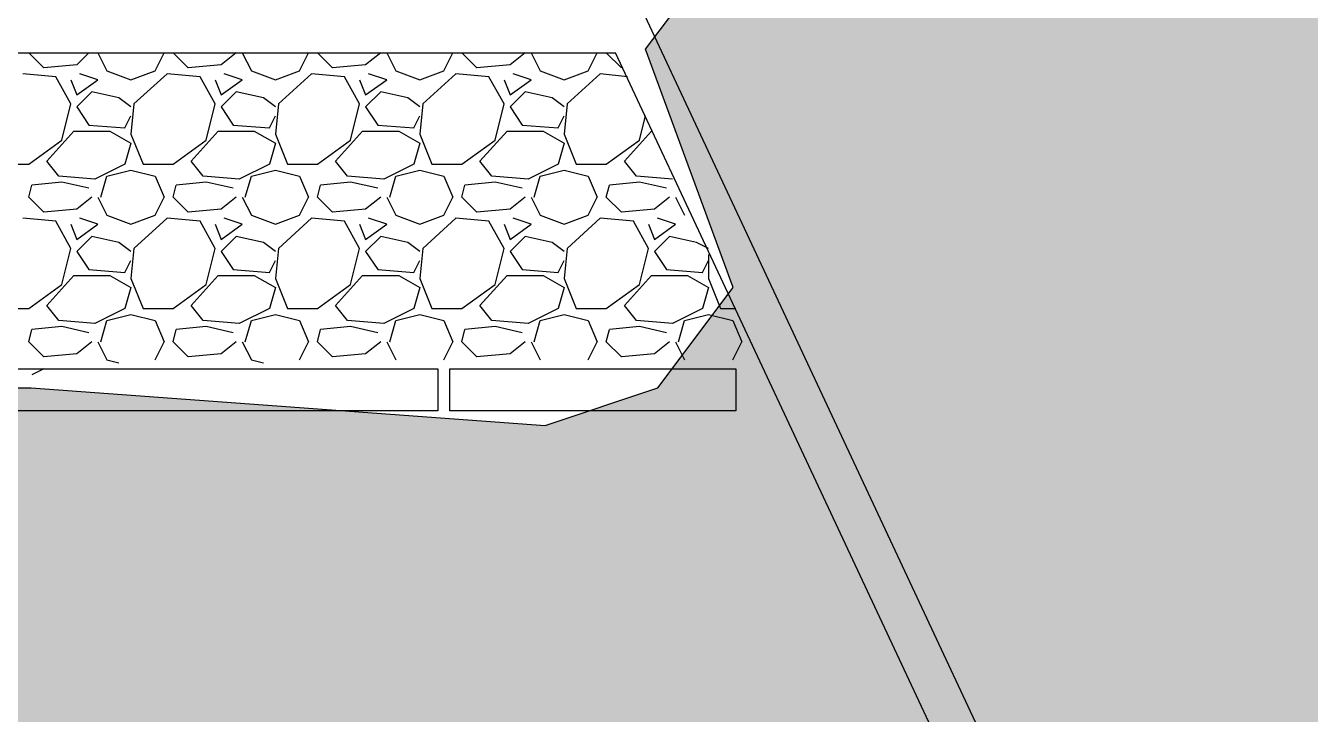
# Model space of a CAD drawing. Header units: metres. Extents: x 1 to 213, y 1 to 147.
# Drawn here: x 80.282 to 84.801, y 133.172 to 135.593 of the extents above; entities that cross this region are included whole.
import ezdxf

# ---------------------------------------------------------------- set-up
doc = ezdxf.new("R2010")
doc.units = ezdxf.units.M
doc.layers.add('00-BASE-ARQUITECTURA', color=8, linetype='Continuous')
doc.layers.add('00-BASE-MAICILLO-EXISTENTE', color=33, linetype='Continuous')

msp = doc.modelspace()

# ---------------------------------------------------------------- hatches: boundary and pattern name
at = {"layer": '00-BASE-MAICILLO-EXISTENTE'}
h = msp.add_hatch(dxfattribs=at)
h.set_pattern_fill('AR-SAND', scale=0.02)
h.paths.add_polyline_path([(52.2111, 142.4781), (53.0489, 142.3458), (60.1927, 142.434), (60.5896, 142.3017), (66.7191, 142.3899), (76.1559, 142.2576), (76.2, 140.2732), (75.9354, 139.8763), (74.2156, 138.8621), (73.4659, 139.6999), (73.1573, 139.7881), (72.6281, 139.6999), (71.217, 138.8621), (70.776, 139.5235), (70.2468, 139.8322), (69.7177, 139.6999), (68.3507, 138.8621), (67.9097, 139.5235), (67.3805, 139.8322), (66.7632, 139.6558), (65.4843, 138.8621), (65.2639, 138.9503), (64.6906, 139.7881), (64.1614, 139.7881), (63.7646, 139.5676), (62.618, 138.8621), (62.2652, 138.4211), (62.3093, 134.8933), (62.7062, 134.3201), (80.301, 134.3201), (82.109, 134.1878), (82.5059, 134.3201), (82.7704, 134.6728), (82.4618, 135.5107), (82.5941, 135.6871), (85.1517, 135.643), (86.0336, 133.4381), (86.5187, 132.7326), (87.577, 130.1749), (98.469, 106.627), (96.7052, 105.7892), (96.3083, 105.7451), (95.9555, 105.4364), (93.3097, 104.2017), (92.9128, 104.5545), (92.7805, 105.0395), (91.9427, 106.2743), (90.7079, 107.6413), (89.0322, 108.9201), (87.4888, 109.6697), (87.7093, 109.7138), (87.9739, 110.0666), (87.9739, 110.4194), (87.6211, 110.8163), (87.092, 110.8163), (86.8274, 110.5958), (86.7392, 110.1548), (86.9597, 109.7579), (86.651, 109.9343), (84.5784, 110.2871), (71.7461, 110.1989), (69.8941, 110.3753), (67.2923, 110.1548), (64.8229, 109.4052), (63.2795, 108.5232), (60.81, 106.0538), (59.7076, 103.9812), (59.2225, 102.526), (59.0021, 101.0267), (59.0021, 98.6895), (58.8698, 98.5131), (52.1229, 98.425), (51.9906, 98.7777), (51.9906, 112.6242), (52.1229, 122.3697), (52.0788, 142.2135), (52.2111, 142.4781)])

# ---------------------------------------------------------------- linework, layer by layer
at = {"layer": '00-BASE-ARQUITECTURA'}
for points in [[(76.1753, 139.8269), (78.6729, 135.4983), (82.3559, 135.4983)], [(102.9088, 91.9585), (82.4512, 135.6465)], [(80.3451, 135.4454), (80.2922, 135.4983)], [(80.5039, 135.4983), (80.4615, 135.456)], [(80.5356, 135.4983), (80.5674, 135.4348)], [(80.7367, 135.4348), (80.7684, 135.4983)], [(80.8531, 135.4454), (80.8002, 135.4983)], [(81.0224, 135.4983), (80.9695, 135.456)], [(81.0436, 135.4983), (81.0754, 135.4348)], [(81.2447, 135.4348), (81.2764, 135.4983)], [(81.3611, 135.4454), (81.3082, 135.4983)], [(81.5304, 135.4983), (81.4775, 135.456)], [(81.5516, 135.4983), (81.5834, 135.4348)], [(81.7527, 135.4348), (81.7844, 135.4983)], [(81.8691, 135.4454), (81.8162, 135.4983)], [(82.0384, 135.4983), (81.9855, 135.456)], [(82.0596, 135.4983), (82.0914, 135.4348)], [(82.2607, 135.4348), (82.2924, 135.4983)], [(82.3771, 135.4454), (82.3242, 135.4983)], [(110.8568, 74.623), (103.4697, 90.4028), (103.4803, 90.4028), (82.3559, 135.4983)], [(80.4615, 135.456), (80.3451, 135.4454)], [(80.9695, 135.456), (80.8531, 135.4454)], [(81.4775, 135.456), (81.3611, 135.4454)], [(81.9855, 135.456), (81.8691, 135.4454)], [(80.3874, 135.4137), (80.271, 135.4243)], [(80.4404, 135.3184), (80.3874, 135.4137)], [(80.4404, 135.4031), (80.4615, 135.3502)], [(80.4615, 135.3502), (80.5356, 135.4031)], [(80.5356, 135.4031), (80.4721, 135.4243)], [(80.5674, 135.4348), (80.652, 135.4031)], [(80.652, 135.4031), (80.7367, 135.4348)], [(80.779, 135.4243), (80.6626, 135.3184)], [(80.8954, 135.4137), (80.779, 135.4243)], [(80.9484, 135.3184), (80.8954, 135.4137)], [(80.9484, 135.4031), (80.9695, 135.3502)], [(80.9695, 135.3502), (81.0436, 135.4031)], [(81.0436, 135.4031), (80.9801, 135.4243)], [(81.0754, 135.4348), (81.16, 135.4031)], [(81.16, 135.4031), (81.2447, 135.4348)], [(81.287, 135.4243), (81.1706, 135.3184)], [(81.4034, 135.4137), (81.287, 135.4243)], [(81.4563, 135.3184), (81.4034, 135.4137)], [(81.4563, 135.4031), (81.4775, 135.3502)], [(81.4775, 135.3502), (81.5516, 135.4031)], [(81.5516, 135.4031), (81.4881, 135.4243)], [(81.5834, 135.4348), (81.668, 135.4031)], [(81.668, 135.4031), (81.7527, 135.4348)], [(81.795, 135.4243), (81.6786, 135.3184)], [(81.9114, 135.4137), (81.795, 135.4243)], [(81.9643, 135.3184), (81.9114, 135.4137)], [(81.9643, 135.4031), (81.9855, 135.3502)], [(81.9855, 135.3502), (82.0596, 135.4031)], [(82.0596, 135.4031), (81.9961, 135.4243)], [(82.0914, 135.4348), (82.176, 135.4031)], [(82.176, 135.4031), (82.2607, 135.4348)], [(82.303, 135.4243), (82.1866, 135.3184)], [(82.3983, 135.4137), (82.303, 135.4243)], [(80.5144, 135.3608), (80.4615, 135.3078)], [(80.6097, 135.3396), (80.5144, 135.3608)], [(81.0224, 135.3608), (80.9695, 135.3078)], [(81.1177, 135.3396), (81.0224, 135.3608)], [(81.5304, 135.3608), (81.4775, 135.3078)], [(81.6257, 135.3396), (81.5304, 135.3608)], [(82.0384, 135.3608), (81.9855, 135.3078)], [(82.1337, 135.3396), (82.0384, 135.3608)], [(80.4086, 135.1914), (80.4404, 135.3184)], [(80.4615, 135.3078), (80.5039, 135.2443)], [(80.652, 135.3078), (80.6097, 135.3396)], [(80.6626, 135.3184), (80.652, 135.2126)], [(80.9166, 135.1914), (80.9484, 135.3184)], [(80.9695, 135.3078), (81.0119, 135.2443)], [(81.16, 135.3078), (81.1177, 135.3396)], [(81.1706, 135.3184), (81.16, 135.2126)], [(81.4246, 135.1914), (81.4563, 135.3184)], [(81.4775, 135.3078), (81.5199, 135.2443)], [(81.668, 135.3078), (81.6257, 135.3396)], [(81.6786, 135.3184), (81.668, 135.2126)], [(81.9326, 135.1914), (81.9643, 135.3184)], [(81.9855, 135.3078), (82.0279, 135.2443)], [(82.176, 135.3078), (82.1337, 135.3396)], [(82.1866, 135.3184), (82.176, 135.2126)], [(80.6308, 135.2338), (80.652, 135.2761)], [(81.1388, 135.2338), (81.16, 135.2761)], [(81.6468, 135.2338), (81.668, 135.2761)], [(82.1548, 135.2338), (82.176, 135.2761)], [(82.4406, 135.1914), (82.4618, 135.2761)], [(80.3557, 135.1173), (80.4509, 135.2232)], [(80.4509, 135.2232), (80.5779, 135.2232)], [(80.5039, 135.2443), (80.6308, 135.2338)], [(80.5779, 135.2232), (80.652, 135.1808)], [(80.652, 135.2126), (80.6944, 135.1068)], [(80.8637, 135.1173), (80.9589, 135.2232)], [(80.9589, 135.2232), (81.0859, 135.2232)], [(81.0119, 135.2443), (81.1388, 135.2338)], [(81.0859, 135.2232), (81.16, 135.1808)], [(81.16, 135.2126), (81.2024, 135.1068)], [(81.3717, 135.1173), (81.4669, 135.2232)], [(81.4669, 135.2232), (81.5939, 135.2232)], [(81.5199, 135.2443), (81.6468, 135.2338)], [(81.5939, 135.2232), (81.668, 135.1808)], [(81.668, 135.2126), (81.7103, 135.1068)], [(81.8797, 135.1173), (81.9749, 135.2232)], [(81.9749, 135.2232), (82.1019, 135.2232)], [(82.0279, 135.2443), (82.1548, 135.2338)], [(82.1019, 135.2232), (82.176, 135.1808)], [(82.176, 135.2126), (82.2183, 135.1068)], [(82.3877, 135.1173), (82.4829, 135.2232)], [(80.2922, 135.1068), (80.4086, 135.1914)], [(80.652, 135.1808), (80.6308, 135.1068)], [(80.8002, 135.1068), (80.9166, 135.1914)], [(81.16, 135.1808), (81.1388, 135.1068)], [(81.3082, 135.1068), (81.4246, 135.1914)], [(81.668, 135.1808), (81.6468, 135.1068)], [(81.8162, 135.1068), (81.9326, 135.1914)], [(82.176, 135.1808), (82.1548, 135.1068)], [(82.3242, 135.1068), (82.4406, 135.1914)], [(80.1864, 135.1068), (80.2922, 135.1068)], [(80.398, 135.0644), (80.3557, 135.1173)], [(80.6308, 135.1068), (80.525, 135.0538)], [(80.5674, 135.0644), (80.652, 135.0856)], [(80.652, 135.0856), (80.7367, 135.0644)], [(80.6944, 135.1068), (80.8002, 135.1068)], [(80.906, 135.0644), (80.8637, 135.1173)], [(81.1388, 135.1068), (81.033, 135.0538)], [(81.0754, 135.0644), (81.16, 135.0856)], [(81.16, 135.0856), (81.2447, 135.0644)], [(81.2024, 135.1068), (81.3082, 135.1068)], [(81.414, 135.0644), (81.3717, 135.1173)], [(81.6468, 135.1068), (81.541, 135.0538)], [(81.5834, 135.0644), (81.668, 135.0856)], [(81.668, 135.0856), (81.7527, 135.0644)], [(81.7103, 135.1068), (81.8162, 135.1068)], [(81.922, 135.0644), (81.8797, 135.1173)], [(82.1548, 135.1068), (82.049, 135.0538)], [(82.0914, 135.0644), (82.176, 135.0856)], [(82.176, 135.0856), (82.2607, 135.0644)], [(82.2183, 135.1068), (82.3242, 135.1068)], [(82.43, 135.0644), (82.3877, 135.1173)], [(80.2922, 134.9903), (80.3028, 135.0327)], [(80.4086, 135.0433), (80.3028, 135.0327)], [(80.525, 135.0538), (80.398, 135.0644)], [(80.5039, 135.0221), (80.4086, 135.0433)], [(80.5462, 134.9903), (80.5674, 135.0644)], [(80.7367, 135.0644), (80.7684, 134.9903)], [(80.8002, 134.9903), (80.8108, 135.0327)], [(80.9166, 135.0433), (80.8108, 135.0327)], [(81.033, 135.0538), (80.906, 135.0644)], [(81.0119, 135.0221), (80.9166, 135.0433)], [(81.0542, 134.9903), (81.0754, 135.0644)], [(81.2447, 135.0644), (81.2764, 134.9903)], [(81.3082, 134.9903), (81.3188, 135.0327)], [(81.4246, 135.0433), (81.3188, 135.0327)], [(81.541, 135.0538), (81.414, 135.0644)], [(81.5199, 135.0221), (81.4246, 135.0433)], [(81.5622, 134.9903), (81.5834, 135.0644)], [(81.7527, 135.0644), (81.7844, 134.9903)], [(81.8162, 134.9903), (81.8268, 135.0327)], [(81.9326, 135.0433), (81.8268, 135.0327)], [(82.049, 135.0538), (81.922, 135.0644)], [(82.0279, 135.0221), (81.9326, 135.0433)], [(82.0702, 134.9903), (82.0914, 135.0644)], [(82.2607, 135.0644), (82.2924, 134.9903)], [(82.3242, 134.9903), (82.3348, 135.0327)], [(82.4406, 135.0433), (82.3348, 135.0327)], [(82.557, 135.0538), (82.43, 135.0644)], [(82.5359, 135.0221), (82.4406, 135.0433)], [(80.3451, 134.9374), (80.2922, 134.9903)], [(80.5144, 134.9903), (80.4615, 134.948)], [(80.5356, 134.9903), (80.5674, 134.9268)], [(80.7367, 134.9268), (80.7684, 134.9903)], [(80.8531, 134.9374), (80.8002, 134.9903)], [(81.0224, 134.9903), (80.9695, 134.948)], [(81.0436, 134.9903), (81.0754, 134.9268)], [(81.2447, 134.9268), (81.2764, 134.9903)], [(81.3611, 134.9374), (81.3082, 134.9903)], [(81.5304, 134.9903), (81.4775, 134.948)], [(81.5516, 134.9903), (81.5834, 134.9268)], [(81.7527, 134.9268), (81.7844, 134.9903)], [(81.8691, 134.9374), (81.8162, 134.9903)], [(82.0384, 134.9903), (81.9855, 134.948)], [(82.0596, 134.9903), (82.0914, 134.9268)], [(82.2607, 134.9268), (82.2924, 134.9903)], [(82.3771, 134.9374), (82.3242, 134.9903)], [(82.5464, 134.9903), (82.4935, 134.948)], [(82.5676, 134.9903), (82.5994, 134.9268)], [(80.4615, 134.948), (80.3451, 134.9374)], [(80.9695, 134.948), (80.8531, 134.9374)], [(81.4775, 134.948), (81.3611, 134.9374)], [(81.9855, 134.948), (81.8691, 134.9374)], [(82.4935, 134.948), (82.3771, 134.9374)], [(80.3874, 134.9057), (80.271, 134.9163)], [(80.4404, 134.8104), (80.3874, 134.9057)], [(80.4404, 134.8951), (80.4615, 134.8422)], [(80.4615, 134.8422), (80.5356, 134.8951)], [(80.5356, 134.8951), (80.4721, 134.9163)], [(80.5674, 134.9268), (80.652, 134.8951)], [(80.652, 134.8951), (80.7367, 134.9268)], [(80.779, 134.9163), (80.6626, 134.8104)], [(80.8954, 134.9057), (80.779, 134.9163)], [(80.9484, 134.8104), (80.8954, 134.9057)], [(80.9484, 134.8951), (80.9695, 134.8422)], [(80.9695, 134.8422), (81.0436, 134.8951)], [(81.0436, 134.8951), (80.9801, 134.9163)], [(81.0754, 134.9268), (81.16, 134.8951)], [(81.16, 134.8951), (81.2447, 134.9268)], [(81.287, 134.9163), (81.1706, 134.8104)], [(81.4034, 134.9057), (81.287, 134.9163)], [(81.4563, 134.8104), (81.4034, 134.9057)], [(81.4563, 134.8951), (81.4775, 134.8422)], [(81.4775, 134.8422), (81.5516, 134.8951)], [(81.5516, 134.8951), (81.4881, 134.9163)], [(81.5834, 134.9268), (81.668, 134.8951)], [(81.668, 134.8951), (81.7527, 134.9268)], [(81.795, 134.9163), (81.6786, 134.8104)], [(81.9114, 134.9057), (81.795, 134.9163)], [(81.9643, 134.8104), (81.9114, 134.9057)], [(81.9643, 134.8951), (81.9855, 134.8422)], [(81.9855, 134.8422), (82.0596, 134.8951)], [(82.0596, 134.8951), (81.9961, 134.9163)], [(82.0914, 134.9268), (82.176, 134.8951)], [(82.176, 134.8951), (82.2607, 134.9268)], [(82.303, 134.9163), (82.1866, 134.8104)], [(82.4194, 134.9057), (82.303, 134.9163)], [(82.4723, 134.8104), (82.4194, 134.9057)], [(82.4723, 134.8951), (82.4935, 134.8422)], [(82.4935, 134.8422), (82.5676, 134.8951)], [(82.5676, 134.8951), (82.5041, 134.9163)], [(80.5144, 134.8528), (80.4615, 134.7998)], [(80.6097, 134.8316), (80.5144, 134.8528)], [(81.0224, 134.8528), (80.9695, 134.7998)], [(81.1177, 134.8316), (81.0224, 134.8528)], [(81.5304, 134.8528), (81.4775, 134.7998)], [(81.6257, 134.8316), (81.5304, 134.8528)], [(82.0384, 134.8528), (81.9855, 134.7998)], [(82.1337, 134.8316), (82.0384, 134.8528)], [(82.5464, 134.8528), (82.4935, 134.7998)], [(82.6417, 134.8316), (82.5464, 134.8528)], [(80.4086, 134.6834), (80.4404, 134.8104)], [(80.652, 134.7998), (80.6097, 134.8316)], [(80.6626, 134.8104), (80.652, 134.7046)], [(80.9166, 134.6834), (80.9484, 134.8104)], [(81.16, 134.7998), (81.1177, 134.8316)], [(81.1706, 134.8104), (81.16, 134.7046)], [(81.4246, 134.6834), (81.4563, 134.8104)], [(81.668, 134.7998), (81.6257, 134.8316)], [(81.6786, 134.8104), (81.668, 134.7046)], [(81.9326, 134.6834), (81.9643, 134.8104)], [(82.176, 134.7998), (82.1337, 134.8316)], [(82.1866, 134.8104), (82.176, 134.7046)], [(82.4406, 134.6834), (82.4723, 134.8104)], [(82.684, 134.8104), (82.6417, 134.8316)], [(80.4615, 134.7998), (80.5039, 134.7363)], [(80.6308, 134.7258), (80.652, 134.7681)], [(80.9695, 134.7998), (81.0119, 134.7363)], [(81.1388, 134.7258), (81.16, 134.7681)], [(81.4775, 134.7998), (81.5199, 134.7363)], [(81.6468, 134.7258), (81.668, 134.7681)], [(81.9855, 134.7998), (82.0279, 134.7363)], [(82.1548, 134.7258), (82.176, 134.7681)], [(82.4935, 134.7998), (82.5359, 134.7363)], [(82.6628, 134.7258), (82.684, 134.7681)], [(82.684, 134.7893), (82.684, 134.7046)], [(80.3557, 134.6093), (80.4509, 134.7152)], [(80.4509, 134.7152), (80.5779, 134.7152)], [(80.5039, 134.7363), (80.6308, 134.7258)], [(80.5779, 134.7152), (80.652, 134.6728)], [(80.8637, 134.6093), (80.9589, 134.7152)], [(80.9589, 134.7152), (81.0859, 134.7152)], [(81.0119, 134.7363), (81.1388, 134.7258)], [(81.0859, 134.7152), (81.16, 134.6728)], [(81.3717, 134.6093), (81.4669, 134.7152)], [(81.4669, 134.7152), (81.5939, 134.7152)], [(81.5199, 134.7363), (81.6468, 134.7258)], [(81.5939, 134.7152), (81.668, 134.6728)], [(81.8797, 134.6093), (81.9749, 134.7152)], [(81.9749, 134.7152), (82.1019, 134.7152)], [(82.0279, 134.7363), (82.1548, 134.7258)], [(82.1019, 134.7152), (82.176, 134.6728)], [(82.3877, 134.6093), (82.4829, 134.7152)], [(82.4829, 134.7152), (82.6099, 134.7152)], [(82.5359, 134.7363), (82.6628, 134.7258)], [(82.6099, 134.7152), (82.684, 134.6728)], [(80.2922, 134.5988), (80.4086, 134.6834)], [(80.652, 134.6728), (80.6308, 134.5988)], [(80.652, 134.7046), (80.6944, 134.5988)], [(80.8002, 134.5988), (80.9166, 134.6834)], [(81.16, 134.6728), (81.1388, 134.5988)], [(81.16, 134.7046), (81.2024, 134.5988)], [(81.3082, 134.5988), (81.4246, 134.6834)], [(81.668, 134.6728), (81.6468, 134.5988)], [(81.668, 134.7046), (81.7103, 134.5988)], [(81.8162, 134.5988), (81.9326, 134.6834)], [(82.176, 134.6728), (82.1548, 134.5988)], [(82.176, 134.7046), (82.2183, 134.5988)], [(82.3242, 134.5988), (82.4406, 134.6834)], [(82.684, 134.6728), (82.6628, 134.5988)], [(82.684, 134.7046), (82.7263, 134.5988)], [(80.1864, 134.5988), (80.2922, 134.5988)], [(80.398, 134.5564), (80.3557, 134.6093)], [(80.6308, 134.5988), (80.525, 134.5458)], [(80.6944, 134.5988), (80.8002, 134.5988)], [(80.906, 134.5564), (80.8637, 134.6093)], [(81.1388, 134.5988), (81.033, 134.5458)], [(81.2024, 134.5988), (81.3082, 134.5988)], [(81.414, 134.5564), (81.3717, 134.6093)], [(81.6468, 134.5988), (81.541, 134.5458)], [(81.7103, 134.5988), (81.8162, 134.5988)], [(81.922, 134.5564), (81.8797, 134.6093)], [(82.1548, 134.5988), (82.049, 134.5458)], [(82.2183, 134.5988), (82.3242, 134.5988)], [(82.43, 134.5564), (82.3877, 134.6093)], [(82.6628, 134.5988), (82.557, 134.5458)], [(82.7263, 134.5988), (82.7793, 134.5988)], [(80.4086, 134.5353), (80.3028, 134.5247)], [(80.525, 134.5458), (80.398, 134.5564)], [(80.5039, 134.5141), (80.4086, 134.5353)], [(80.5462, 134.4823), (80.5674, 134.5564)], [(80.5674, 134.5564), (80.652, 134.5776)], [(80.652, 134.5776), (80.7367, 134.5564)], [(80.7367, 134.5564), (80.7684, 134.4823)], [(80.9166, 134.5353), (80.8108, 134.5247)], [(81.033, 134.5458), (80.906, 134.5564)], [(81.0119, 134.5141), (80.9166, 134.5353)], [(81.0542, 134.4823), (81.0754, 134.5564)], [(81.0754, 134.5564), (81.16, 134.5776)], [(81.16, 134.5776), (81.2447, 134.5564)], [(81.2447, 134.5564), (81.2764, 134.4823)], [(81.4246, 134.5353), (81.3188, 134.5247)], [(81.541, 134.5458), (81.414, 134.5564)], [(81.5199, 134.5141), (81.4246, 134.5353)], [(81.5622, 134.4823), (81.5834, 134.5564)], [(81.5834, 134.5564), (81.668, 134.5776)], [(81.668, 134.5776), (81.7527, 134.5564)], [(81.7527, 134.5564), (81.7844, 134.4823)], [(81.9326, 134.5353), (81.8268, 134.5247)], [(82.049, 134.5458), (81.922, 134.5564)], [(82.0279, 134.5141), (81.9326, 134.5353)], [(82.0702, 134.4823), (82.0914, 134.5564)], [(82.0914, 134.5564), (82.176, 134.5776)], [(82.176, 134.5776), (82.2607, 134.5564)], [(82.2607, 134.5564), (82.2924, 134.4823)], [(82.4406, 134.5353), (82.3348, 134.5247)], [(82.557, 134.5458), (82.43, 134.5564)], [(82.5359, 134.5141), (82.4406, 134.5353)], [(82.5782, 134.4823), (82.5994, 134.5564)], [(82.5994, 134.5564), (82.684, 134.5776)], [(82.684, 134.5776), (82.7687, 134.5564)], [(82.7687, 134.5564), (82.8004, 134.4823)], [(80.2922, 134.4823), (80.3028, 134.5247)], [(80.8002, 134.4823), (80.8108, 134.5247)], [(81.3082, 134.4823), (81.3188, 134.5247)], [(81.8162, 134.4823), (81.8268, 134.5247)], [(82.3242, 134.4823), (82.3348, 134.5247)], [(80.3451, 134.4294), (80.2922, 134.4823)], [(80.5144, 134.4823), (80.4615, 134.44)], [(80.5356, 134.4823), (80.5674, 134.4188)], [(80.7367, 134.4188), (80.7684, 134.4823)], [(80.8531, 134.4294), (80.8002, 134.4823)], [(81.0224, 134.4823), (80.9695, 134.44)], [(81.0436, 134.4823), (81.0754, 134.4188)], [(81.2447, 134.4188), (81.2764, 134.4823)], [(81.3611, 134.4294), (81.3082, 134.4823)], [(81.5304, 134.4823), (81.4775, 134.44)], [(81.5516, 134.4823), (81.5834, 134.4188)], [(81.7527, 134.4188), (81.7844, 134.4823)], [(81.8691, 134.4294), (81.8162, 134.4823)], [(82.0384, 134.4823), (81.9855, 134.44)], [(82.0596, 134.4823), (82.0914, 134.4188)], [(82.2607, 134.4188), (82.2924, 134.4823)], [(82.3771, 134.4294), (82.3242, 134.4823)], [(82.5464, 134.4823), (82.4935, 134.44)], [(82.5676, 134.4823), (82.5994, 134.4188)], [(82.7687, 134.4188), (82.8004, 134.4823)], [(80.4615, 134.44), (80.3451, 134.4294)], [(80.5674, 134.4188), (80.6097, 134.4083)], [(80.9695, 134.44), (80.8531, 134.4294)], [(81.0754, 134.4188), (81.1177, 134.4083)], [(81.4775, 134.44), (81.3611, 134.4294)], [(81.9855, 134.44), (81.8691, 134.4294)], [(82.4935, 134.44), (82.3771, 134.4294)], [(80.3451, 134.3871), (80.3028, 134.3659)]]:
    msp.add_lwpolyline(points, dxfattribs=at)
for points in [[(76.7256, 134.2389), (76.7256, 134.3871), (81.7315, 134.3871), (81.7315, 134.2389)], [(81.7739, 134.2389), (81.7739, 134.3871), (82.7793, 134.3871), (82.7793, 134.2389)]]:
    msp.add_lwpolyline(points, close=True, dxfattribs=at)
at = {"layer": '00-BASE-MAICILLO-EXISTENTE'}
msp.add_lwpolyline([(62.3093, 134.8933), (62.7062, 134.3201), (80.301, 134.3201), (82.109, 134.1878), (82.5059, 134.3201), (82.7704, 134.6728), (82.4618, 135.5107), (82.5941, 135.6871), (85.1517, 135.643)], dxfattribs=at)

doc.saveas('drawing.dxf')
